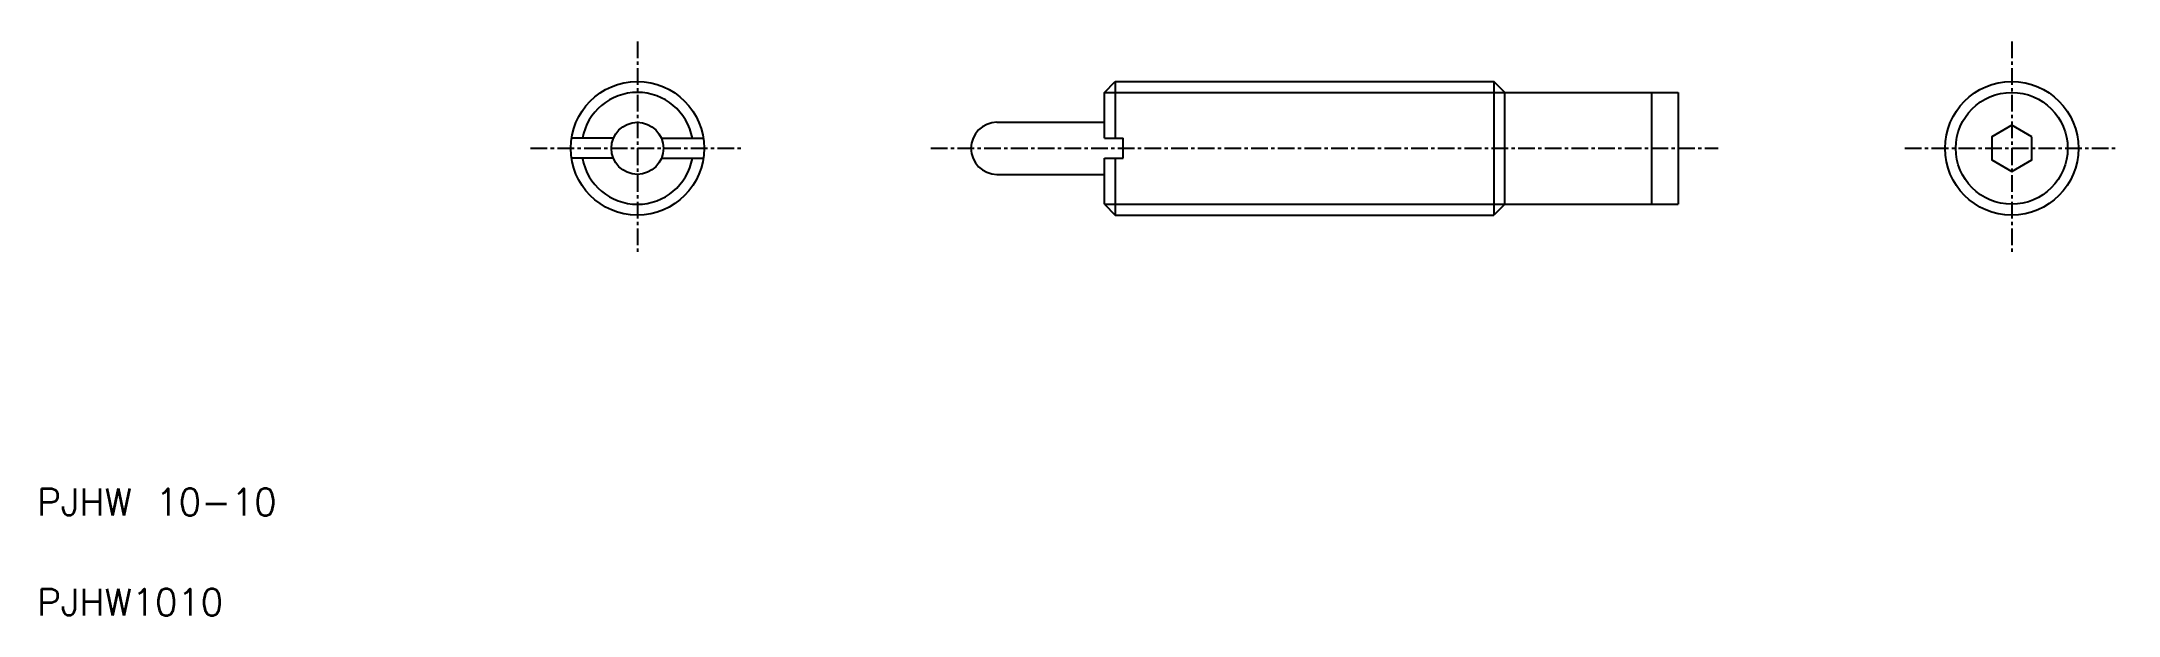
# Model space of a CAD drawing. Extents: x 5 to 161, y 5 to 48.
import ezdxf

# ---------------------------------------------------------------- set-up
doc = ezdxf.new("R2010")
doc.units = 0
doc.linetypes.add('CENTER', pattern=[2, 1.25, -0.25, 0.25, -0.25])
doc.layers.get('0').update_dxf_attribs({"linetype": 'CONTINUOUS'})
doc.layers.add('CENTER', color=1, linetype='CENTER')
doc.styles.get("Standard").update_dxf_attribs({"font": 'txt.shx', "bigfont": 'bigfont.shx'})

msp = doc.modelspace()

# ---------------------------------------------------------------- linework, layer by layer
at = {"color": 7, "linetype": 'CONTINUOUS'}
for p, q in [((85, 44.19), (85.81, 45)), ((85, 40.75), (85, 44.19)), ((85.81, 45), (114.19, 45)), ((85.81, 45), (85.81, 40.75)), ((114.19, 45), (114.19, 35)), ((115, 44.19), (114.19, 45)), ((115, 44.19), (128, 44.19)), ((115, 35.81), (115, 44.19)), ((126, 44.19), (126, 35.81)), ((128, 44.19), (128, 35.81)), ((85, 42.47), (85, 42.47)), ((48.2, 40.75), (45.06, 40.75)), ((51.8, 40.75), (54.94, 40.75)), ((76.95, 41.95), (85, 41.95)), ((85, 41.61), (85, 41.61)), ((85, 40.75), (86.4, 40.75)), ((86.4, 39.25), (86.4, 40.75)), ((48.2, 39.25), (45.06, 39.25)), ((51.8, 39.25), (54.94, 39.25)), ((85, 39.25), (86.4, 39.25)), ((85, 35.81), (85, 39.25)), ((85.81, 39.25), (85.81, 35)), ((76.95, 38.05), (85, 38.05)), ((85, 35.81), (85.81, 35)), ((115, 35.81), (114.19, 35)), ((115, 35.81), (128, 35.81)), ((85.81, 35), (114.19, 35))]:
    msp.add_line(p, q, dxfattribs=at)
at = {"color": 3, "linetype": 'CONTINUOUS'}
for p, q in [((85, 44.19), (115, 44.19)), ((85, 35.81), (115, 35.81))]:
    msp.add_line(p, q, dxfattribs=at)
at = {"color": 7, "linetype": 'CONTINUOUS'}
msp.add_lwpolyline([(154.5, 40.87), (153, 41.73), (151.5, 40.87), (151.5, 39.13), (153, 38.27), (154.5, 39.13)], close=True, dxfattribs=at)
for centre, radius in [((50, 40), 5), ((153, 40), 5), ((153, 40), 4.19), ((50, 40), 1.95)]:
    msp.add_circle(centre, radius, dxfattribs=at)
at = {"color": 3, "linetype": 'CONTINUOUS'}
for start, end in [(10.3164, 169.6836), (190.3164, 349.6836)]:
    msp.add_arc((50, 40), 4.19, start, end, dxfattribs=at)
at = {"color": 7, "linetype": 'CONTINUOUS'}
msp.add_arc((76.95, 40), 1.95, 90, 270, dxfattribs=at)
at = {"layer": 'CENTER', "color": 1, "linetype": 'CENTER'}
for p, q in [((50, 48), (50, 32)), ((153, 48), (153, 32)), ((42, 40), (58, 40)), ((72, 40), (131, 40)), ((145, 40), (161, 40))]:
    msp.add_line(p, q, dxfattribs=at)

# ---------------------------------------------------------------- texts
at = {"color": 7, "linetype": 'CONTINUOUS'}
for s, p in [('PJHW 10-10', (5, 12.5)), ('PJHW1010', (5, 5))]:
    msp.add_text(s, height=2, dxfattribs=at).set_placement(p)

doc.saveas('drawing.dxf')
